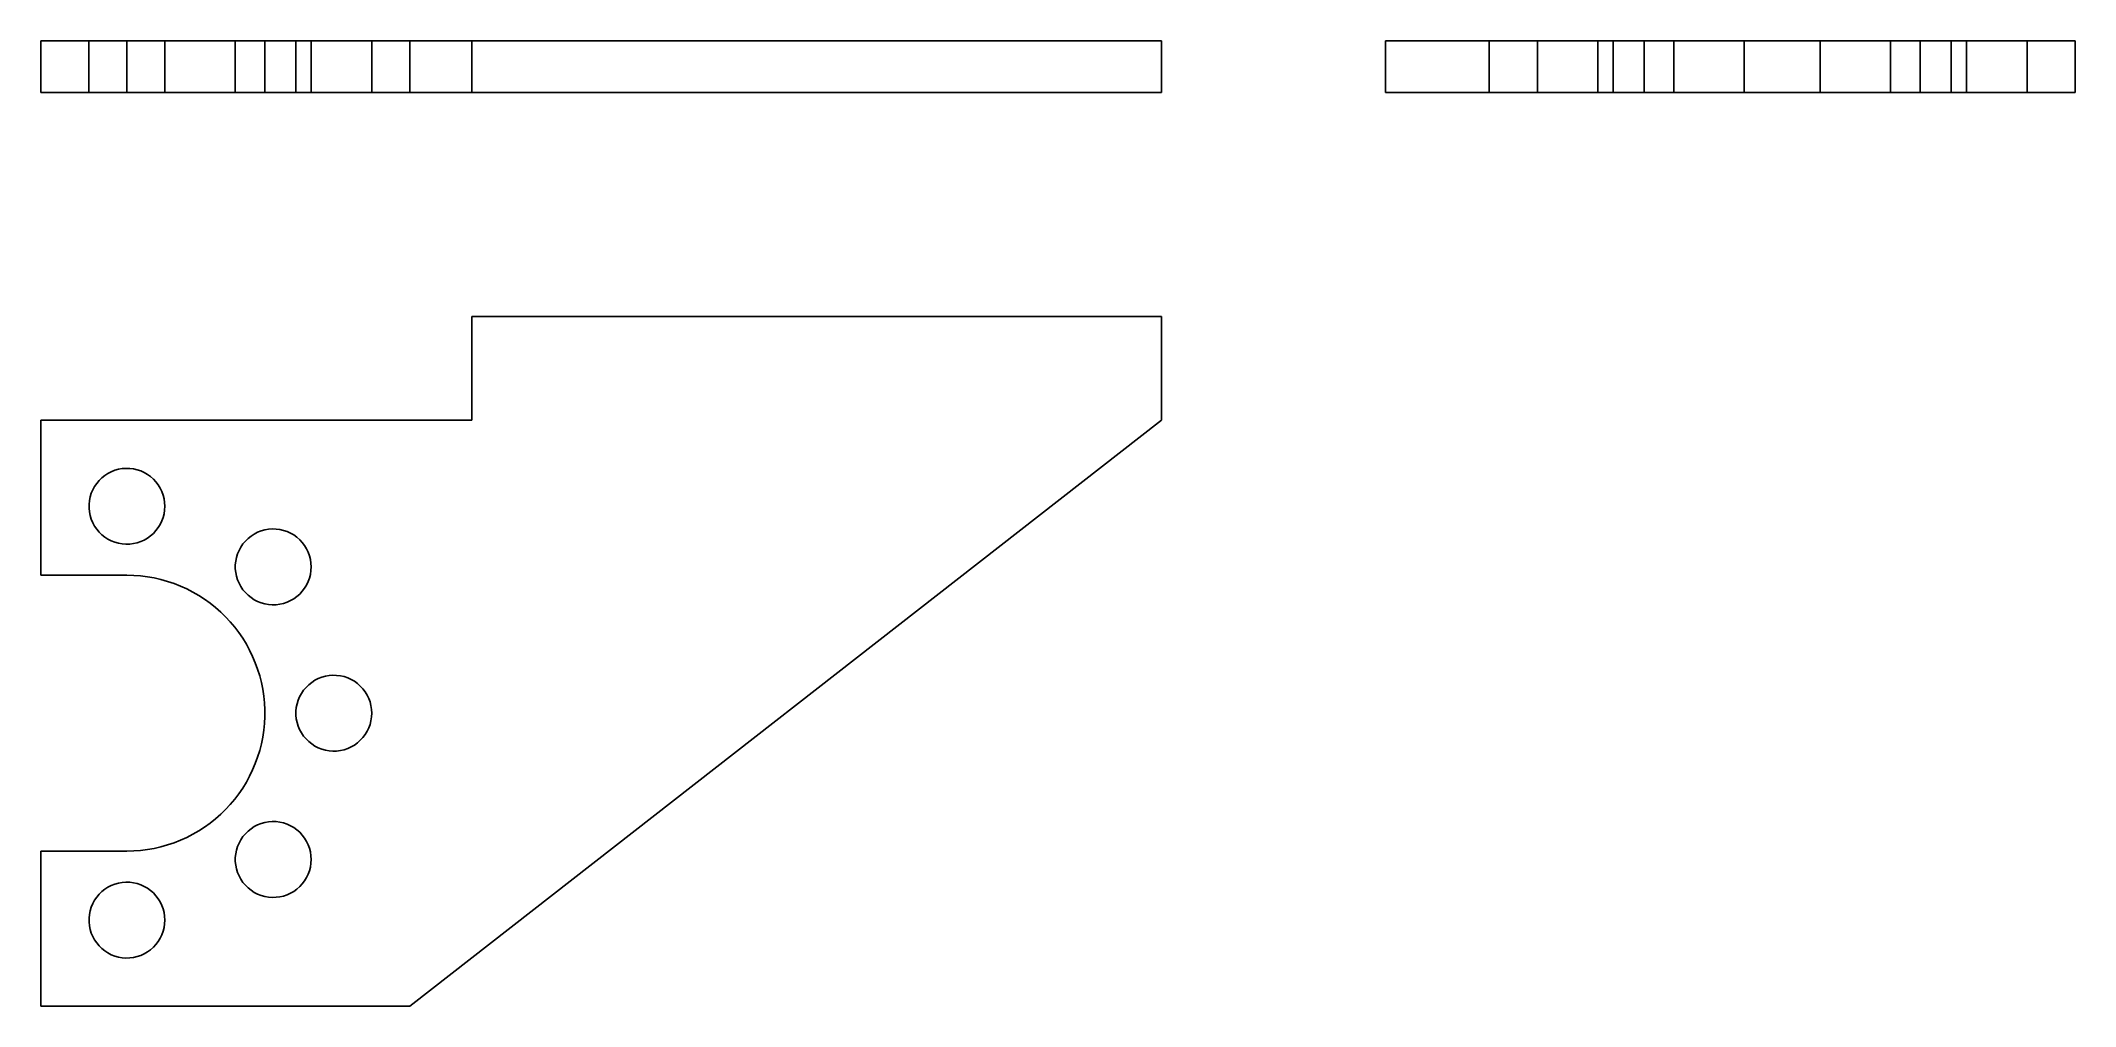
# Model space of a CAD drawing. Extents: x 0 to 2.72, y 0 to 1.29.
import ezdxf

# ---------------------------------------------------------------- set-up
doc = ezdxf.new("R2010")
doc.units = 0
doc.linetypes.add('HIDDEN', pattern=[0.075, 0.050025, -0.024975])
for name, color, linetype in [('FRONT', 7, 'CONTINUOUS'), ('FRONT_HID', 7, 'HIDDEN'), ('LEFT', 7, 'CONTINUOUS'), ('LEFT_HID', 7, 'HIDDEN'), ('TOP', 7, 'CONTINUOUS')]:
    doc.layers.add(name, color=color, linetype=linetype)

msp = doc.modelspace()

# ---------------------------------------------------------------- linework, layer by layer
at = {"layer": 'FRONT'}
for p, q in [((0.576923, 1.292308), (0, 1.292308)), ((0, 1.223077), (0, 1.292308)), ((0.576923, 1.292308), (1.5, 1.292308)), ((0.576923, 1.223077), (0.576923, 1.292308)), ((1.5, 1.292308), (1.5, 1.223077)), ((0.576923, 1.223077), (0, 1.223077)), ((1.5, 1.223077), (0.576923, 1.223077))]:
    msp.add_line(p, q, dxfattribs=at)
at = {"layer": 'FRONT_HID', "linetype": 'HIDDEN'}
for p, q in [((0, 1.292308), (0.493846, 1.292308)), ((0, 1.292308), (0.115385, 1.292308)), ((0.115385, 1.292308), (0, 1.292308)), ((0.166154, 1.292308), (0.064615, 1.292308)), ((0.064615, 1.292308), (0.166154, 1.292308)), ((0.166154, 1.292308), (0.064615, 1.292308)), ((0.064615, 1.292308), (0.166154, 1.292308)), ((0.064615, 1.292308), (0.064615, 1.223077)), ((0.064615, 1.292308), (0.064615, 1.223077)), ((0.115385, 1.292308), (0.3, 1.292308)), ((0.3, 1.292308), (0.115385, 1.292308)), ((0.115385, 1.223077), (0.115385, 1.292308)), ((0.115385, 1.223077), (0.115385, 1.292308)), ((0.166154, 1.223077), (0.166154, 1.292308)), ((0.166154, 1.223077), (0.166154, 1.292308)), ((0.361968, 1.292308), (0.26043, 1.292308)), ((0.26043, 1.292308), (0.361968, 1.292308)), ((0.361968, 1.292308), (0.26043, 1.292308)), ((0.26043, 1.292308), (0.361968, 1.292308)), ((0.26043, 1.292308), (0.26043, 1.223077)), ((0.26043, 1.292308), (0.26043, 1.223077)), ((0.3, 1.292308), (0.3, 1.223077)), ((0.443077, 1.292308), (0.341538, 1.292308)), ((0.341538, 1.292308), (0.443077, 1.292308)), ((0.341538, 1.292308), (0.341538, 1.223077)), ((0.361968, 1.223077), (0.361968, 1.292308)), ((0.361968, 1.223077), (0.361968, 1.292308)), ((0.443077, 1.223077), (0.443077, 1.292308)), ((0.493846, 1.223077), (0.493846, 1.292308)), ((0.493846, 1.292308), (1.5, 1.292308)), ((0, 1.223077), (0.493846, 1.223077)), ((0, 1.223077), (0.115385, 1.223077)), ((0.115385, 1.223077), (0, 1.223077)), ((0.166154, 1.223077), (0.064615, 1.223077)), ((0.064615, 1.223077), (0.166154, 1.223077)), ((0.166154, 1.223077), (0.064615, 1.223077)), ((0.064615, 1.223077), (0.166154, 1.223077)), ((0.115385, 1.223077), (0.3, 1.223077)), ((0.3, 1.223077), (0.115385, 1.223077)), ((0.361968, 1.223077), (0.26043, 1.223077)), ((0.26043, 1.223077), (0.361968, 1.223077)), ((0.361968, 1.223077), (0.26043, 1.223077)), ((0.26043, 1.223077), (0.361968, 1.223077)), ((0.443077, 1.223077), (0.341538, 1.223077)), ((0.341538, 1.223077), (0.443077, 1.223077)), ((0.493846, 1.223077), (1.5, 1.223077))]:
    msp.add_line(p, q, dxfattribs=at)
at = {"layer": 'LEFT'}
for p, q in [((1.938462, 1.292308), (1.8, 1.292308)), ((1.8, 1.223077), (1.8, 1.292308)), ((1.938462, 1.292308), (2.146154, 1.292308)), ((1.938462, 1.223077), (1.938462, 1.292308)), ((2.146154, 1.292308), (2.515385, 1.292308)), ((2.146154, 1.223077), (2.146154, 1.292308)), ((2.515385, 1.223077), (2.515385, 1.292308)), ((2.515385, 1.292308), (2.723077, 1.292308)), ((2.723077, 1.223077), (2.723077, 1.292308)), ((1.938462, 1.223077), (1.8, 1.223077)), ((1.938462, 1.223077), (2.146154, 1.223077)), ((2.146154, 1.223077), (2.515385, 1.223077)), ((2.515385, 1.223077), (2.723077, 1.223077))]:
    msp.add_line(p, q, dxfattribs=at)
at = {"layer": 'LEFT_HID', "linetype": 'HIDDEN'}
for p, q in [((2.723077, 1.292308), (1.938462, 1.292308)), ((2.053846, 1.292308), (2.003077, 1.292308)), ((2.003077, 1.292308), (2.104615, 1.292308)), ((2.003077, 1.292308), (2.003077, 1.223077)), ((2.104615, 1.292308), (2.053846, 1.292308)), ((2.134955, 1.292308), (2.084186, 1.292308)), ((2.084186, 1.292308), (2.185724, 1.292308)), ((2.084186, 1.292308), (2.084186, 1.223077)), ((2.104615, 1.292308), (2.104615, 1.223077)), ((2.185724, 1.292308), (2.134955, 1.292308)), ((2.185724, 1.292308), (2.185724, 1.223077)), ((2.330769, 1.292308), (2.28, 1.292308)), ((2.28, 1.292308), (2.381538, 1.292308)), ((2.28, 1.292308), (2.28, 1.223077)), ((2.381538, 1.292308), (2.330769, 1.292308)), ((2.381538, 1.292308), (2.381538, 1.223077)), ((2.526583, 1.292308), (2.475814, 1.292308)), ((2.475814, 1.292308), (2.577353, 1.292308)), ((2.475814, 1.292308), (2.475814, 1.223077)), ((2.577353, 1.292308), (2.526583, 1.292308)), ((2.607692, 1.292308), (2.556923, 1.292308)), ((2.556923, 1.292308), (2.658462, 1.292308)), ((2.556923, 1.292308), (2.556923, 1.223077)), ((2.577353, 1.292308), (2.577353, 1.223077)), ((2.658462, 1.292308), (2.607692, 1.292308)), ((2.658462, 1.292308), (2.658462, 1.223077)), ((2.723077, 1.223077), (1.938462, 1.223077)), ((2.053846, 1.223077), (2.003077, 1.223077)), ((2.003077, 1.223077), (2.104615, 1.223077)), ((2.104615, 1.223077), (2.053846, 1.223077)), ((2.134955, 1.223077), (2.084186, 1.223077)), ((2.084186, 1.223077), (2.185724, 1.223077)), ((2.185724, 1.223077), (2.134955, 1.223077)), ((2.330769, 1.223077), (2.28, 1.223077)), ((2.28, 1.223077), (2.381538, 1.223077)), ((2.381538, 1.223077), (2.330769, 1.223077)), ((2.526583, 1.223077), (2.475814, 1.223077)), ((2.475814, 1.223077), (2.577353, 1.223077)), ((2.577353, 1.223077), (2.526583, 1.223077)), ((2.607692, 1.223077), (2.556923, 1.223077)), ((2.556923, 1.223077), (2.658462, 1.223077)), ((2.658462, 1.223077), (2.607692, 1.223077))]:
    msp.add_line(p, q, dxfattribs=at)
at = {"layer": 'TOP'}
for p, q in [((0.576923, 0.784615), (0.576923, 0.923077)), ((0.576923, 0.923077), (1.5, 0.923077)), ((1.5, 0.784615), (1.5, 0.923077)), ((0.576923, 0.784615), (0, 0.784615)), ((0, 0.784615), (0, 0.576923)), ((0.493846, 0), (1.5, 0.784615)), ((0.085748, 0.710452), (0.081791, 0.707297)), ((0.09, 0.713198), (0.085748, 0.710452)), ((0.094504, 0.715507), (0.09, 0.713198)), ((0.099215, 0.717356), (0.094504, 0.715507)), ((0.104087, 0.718727), (0.099215, 0.717356)), ((0.109072, 0.719606), (0.104087, 0.718727)), ((0.114119, 0.719984), (0.109072, 0.719606)), ((0.119179, 0.719858), (0.114119, 0.719984)), ((0.124201, 0.719229), (0.119179, 0.719858)), ((0.129135, 0.718102), (0.124201, 0.719229)), ((0.133933, 0.716491), (0.129135, 0.718102)), ((0.138546, 0.714409), (0.133933, 0.716491)), ((0.142929, 0.711878), (0.138546, 0.714409)), ((0.147039, 0.708924), (0.142929, 0.711878)), ((0.150834, 0.705575), (0.147039, 0.708924)), ((0.066185, 0.681758), (0.065182, 0.676798)), ((0.067677, 0.686595), (0.066185, 0.681758)), ((0.069643, 0.691259), (0.067677, 0.686595)), ((0.072064, 0.695704), (0.069643, 0.691259)), ((0.074915, 0.699885), (0.072064, 0.695704)), ((0.078168, 0.703763), (0.074915, 0.699885)), ((0.081791, 0.707297), (0.078168, 0.703763)), ((0.154276, 0.701865), (0.150834, 0.705575)), ((0.157332, 0.69783), (0.154276, 0.701865)), ((0.159971, 0.693511), (0.157332, 0.69783)), ((0.162167, 0.688951), (0.159971, 0.693511)), ((0.163898, 0.684195), (0.162167, 0.688951)), ((0.165147, 0.67929), (0.163898, 0.684195)), ((0.065182, 0.676798), (0.064678, 0.671761)), ((0.064678, 0.671761), (0.064678, 0.6667)), ((0.064678, 0.6667), (0.065182, 0.661664)), ((0.065182, 0.661664), (0.066185, 0.656703)), ((0.066185, 0.656703), (0.067677, 0.651867)), ((0.162167, 0.64951), (0.163898, 0.654266)), ((0.163898, 0.654266), (0.165147, 0.659171)), ((0.165902, 0.674286), (0.165147, 0.67929)), ((0.165147, 0.659171), (0.165902, 0.664176)), ((0.166154, 0.669231), (0.165902, 0.674286)), ((0.165902, 0.664176), (0.166154, 0.669231)), ((0.067677, 0.651867), (0.069643, 0.647203)), ((0.069643, 0.647203), (0.072064, 0.642758)), ((0.072064, 0.642758), (0.074915, 0.638576)), ((0.074915, 0.638576), (0.078168, 0.634699)), ((0.078168, 0.634699), (0.081791, 0.631165)), ((0.081791, 0.631165), (0.085748, 0.628009)), ((0.085748, 0.628009), (0.09, 0.625263)), ((0.138546, 0.624053), (0.142929, 0.626583)), ((0.142929, 0.626583), (0.147039, 0.629538)), ((0.147039, 0.629538), (0.150834, 0.632887)), ((0.150834, 0.632887), (0.154276, 0.636597)), ((0.154276, 0.636597), (0.157332, 0.640631)), ((0.157332, 0.640631), (0.159971, 0.64495)), ((0.159971, 0.64495), (0.162167, 0.64951)), ((0.281563, 0.629343), (0.277605, 0.626188)), ((0.285814, 0.632089), (0.281563, 0.629343)), ((0.290318, 0.634398), (0.285814, 0.632089)), ((0.295029, 0.636247), (0.290318, 0.634398)), ((0.299902, 0.637618), (0.295029, 0.636247)), ((0.304886, 0.638497), (0.299902, 0.637618)), ((0.309933, 0.638875), (0.304886, 0.638497)), ((0.314993, 0.638749), (0.309933, 0.638875)), ((0.320015, 0.63812), (0.314993, 0.638749)), ((0.324949, 0.636994), (0.320015, 0.63812)), ((0.329747, 0.635382), (0.324949, 0.636994)), ((0.33436, 0.6333), (0.329747, 0.635382)), ((0.338743, 0.630769), (0.33436, 0.6333)), ((0.342853, 0.627815), (0.338743, 0.630769)), ((0.346648, 0.624466), (0.342853, 0.627815)), ((0.09, 0.625263), (0.094504, 0.622954)), ((0.094504, 0.622954), (0.099215, 0.621105)), ((0.099215, 0.621105), (0.104087, 0.619734)), ((0.104087, 0.619734), (0.109072, 0.618856)), ((0.109072, 0.618856), (0.114119, 0.618477)), ((0.114119, 0.618477), (0.119179, 0.618603)), ((0.119179, 0.618603), (0.124201, 0.619233)), ((0.124201, 0.619233), (0.129135, 0.620359)), ((0.129135, 0.620359), (0.133933, 0.621971)), ((0.133933, 0.621971), (0.138546, 0.624053)), ((0.261999, 0.60065), (0.260997, 0.595689)), ((0.263491, 0.605486), (0.261999, 0.60065)), ((0.265457, 0.61015), (0.263491, 0.605486)), ((0.267878, 0.614595), (0.265457, 0.61015)), ((0.270729, 0.618777), (0.267878, 0.614595)), ((0.273982, 0.622654), (0.270729, 0.618777)), ((0.277605, 0.626188), (0.273982, 0.622654)), ((0.35009, 0.620756), (0.346648, 0.624466)), ((0.353146, 0.616721), (0.35009, 0.620756)), ((0.355785, 0.612402), (0.353146, 0.616721)), ((0.357981, 0.607842), (0.355785, 0.612402)), ((0.359712, 0.603086), (0.357981, 0.607842)), ((0.360961, 0.598182), (0.359712, 0.603086)), ((0, 0.576923), (0.115385, 0.576923)), ((0.115385, 0.576923), (0.124587, 0.576694)), ((0.124587, 0.576694), (0.133766, 0.576006)), ((0.133766, 0.576006), (0.1429, 0.574861)), ((0.1429, 0.574861), (0.151965, 0.573263)), ((0.151965, 0.573263), (0.16094, 0.571214)), ((0.260997, 0.595689), (0.260493, 0.590652)), ((0.260493, 0.590652), (0.260493, 0.585591)), ((0.260493, 0.585591), (0.260997, 0.580555)), ((0.260997, 0.580555), (0.261999, 0.575594)), ((0.261999, 0.575594), (0.263491, 0.570758)), ((0.357981, 0.568401), (0.359712, 0.573157)), ((0.359712, 0.573157), (0.360961, 0.578062)), ((0.361716, 0.593177), (0.360961, 0.598182)), ((0.360961, 0.578062), (0.361716, 0.583067)), ((0.361968, 0.588122), (0.361716, 0.593177)), ((0.361716, 0.583067), (0.361968, 0.588122)), ((0.16094, 0.571214), (0.169801, 0.568721)), ((0.169801, 0.568721), (0.178527, 0.565789)), ((0.178527, 0.565789), (0.187096, 0.562426)), ((0.187096, 0.562426), (0.195486, 0.55864)), ((0.195486, 0.55864), (0.203678, 0.554441)), ((0.203678, 0.554441), (0.21165, 0.549838)), ((0.21165, 0.549838), (0.219382, 0.544844)), ((0.219382, 0.544844), (0.226856, 0.539471)), ((0.263491, 0.570758), (0.265457, 0.566094)), ((0.265457, 0.566094), (0.267878, 0.561649)), ((0.267878, 0.561649), (0.270729, 0.557467)), ((0.270729, 0.557467), (0.273982, 0.55359)), ((0.273982, 0.55359), (0.277605, 0.550056)), ((0.277605, 0.550056), (0.281563, 0.5469)), ((0.281563, 0.5469), (0.285814, 0.544154)), ((0.33436, 0.542944), (0.338743, 0.545474)), ((0.338743, 0.545474), (0.342853, 0.548429)), ((0.342853, 0.548429), (0.346648, 0.551778)), ((0.346648, 0.551778), (0.35009, 0.555488)), ((0.35009, 0.555488), (0.353146, 0.559523)), ((0.353146, 0.559523), (0.355785, 0.563841)), ((0.355785, 0.563841), (0.357981, 0.568401)), ((0.226856, 0.539471), (0.234053, 0.533731)), ((0.234053, 0.533731), (0.240955, 0.52764)), ((0.240955, 0.52764), (0.247545, 0.521213)), ((0.247545, 0.521213), (0.253806, 0.514465)), ((0.285814, 0.544154), (0.290318, 0.541845)), ((0.290318, 0.541845), (0.295029, 0.539996)), ((0.295029, 0.539996), (0.299902, 0.538626)), ((0.299902, 0.538626), (0.304886, 0.537747)), ((0.304886, 0.537747), (0.309933, 0.537368)), ((0.309933, 0.537368), (0.314993, 0.537495)), ((0.314993, 0.537495), (0.320015, 0.538124)), ((0.320015, 0.538124), (0.324949, 0.53925)), ((0.324949, 0.53925), (0.329747, 0.540862)), ((0.329747, 0.540862), (0.33436, 0.542944)), ((0.253806, 0.514465), (0.259723, 0.507414)), ((0.259723, 0.507414), (0.265281, 0.500076)), ((0.265281, 0.500076), (0.270466, 0.49247)), ((0.270466, 0.49247), (0.275266, 0.484615)), ((0.275266, 0.484615), (0.279669, 0.476531)), ((0.279669, 0.476531), (0.283663, 0.468238)), ((0.283663, 0.468238), (0.287238, 0.459755)), ((0.287238, 0.459755), (0.290387, 0.451105)), ((0.290387, 0.451105), (0.2931, 0.442309)), ((0.2931, 0.442309), (0.295371, 0.433388)), ((0.366923, 0.436275), (0.362671, 0.433529)), ((0.371427, 0.438584), (0.366923, 0.436275)), ((0.376138, 0.440433), (0.371427, 0.438584)), ((0.38101, 0.441804), (0.376138, 0.440433)), ((0.385995, 0.442683), (0.38101, 0.441804)), ((0.391042, 0.443061), (0.385995, 0.442683)), ((0.396102, 0.442935), (0.391042, 0.443061)), ((0.401124, 0.442306), (0.396102, 0.442935)), ((0.406058, 0.441179), (0.401124, 0.442306)), ((0.410856, 0.439567), (0.406058, 0.441179)), ((0.415469, 0.437486), (0.410856, 0.439567)), ((0.419852, 0.434955), (0.415469, 0.437486)), ((0.295371, 0.433388), (0.297195, 0.424366)), ((0.297195, 0.424366), (0.298567, 0.415263)), ((0.298567, 0.415263), (0.299484, 0.406104)), ((0.3446, 0.409672), (0.343108, 0.404835)), ((0.346566, 0.414336), (0.3446, 0.409672)), ((0.348987, 0.418781), (0.346566, 0.414336)), ((0.351838, 0.422962), (0.348987, 0.418781)), ((0.355091, 0.42684), (0.351838, 0.422962)), ((0.358714, 0.430374), (0.355091, 0.42684)), ((0.362671, 0.433529), (0.358714, 0.430374)), ((0.423962, 0.432001), (0.419852, 0.434955)), ((0.427757, 0.428652), (0.423962, 0.432001)), ((0.431199, 0.424942), (0.427757, 0.428652)), ((0.434255, 0.420907), (0.431199, 0.424942)), ((0.436894, 0.416588), (0.434255, 0.420907)), ((0.43909, 0.412028), (0.436894, 0.416588)), ((0.440821, 0.407272), (0.43909, 0.412028)), ((0.299484, 0.406104), (0.299943, 0.39691)), ((0.299943, 0.387705), (0.299484, 0.378511)), ((0.299943, 0.39691), (0.299943, 0.387705)), ((0.342106, 0.399874), (0.341602, 0.394838)), ((0.341602, 0.394838), (0.341602, 0.389777)), ((0.341602, 0.389777), (0.342106, 0.384741)), ((0.343108, 0.404835), (0.342106, 0.399874)), ((0.342106, 0.384741), (0.343108, 0.37978)), ((0.44207, 0.402367), (0.440821, 0.407272)), ((0.440821, 0.377343), (0.44207, 0.382248)), ((0.442825, 0.397363), (0.44207, 0.402367)), ((0.44207, 0.382248), (0.442825, 0.387253)), ((0.443077, 0.392308), (0.442825, 0.397363)), ((0.442825, 0.387253), (0.443077, 0.392308)), ((0.297195, 0.36025), (0.295371, 0.351227)), ((0.298567, 0.369352), (0.297195, 0.36025)), ((0.299484, 0.378511), (0.298567, 0.369352)), ((0.343108, 0.37978), (0.3446, 0.374944)), ((0.3446, 0.374944), (0.346566, 0.37028)), ((0.346566, 0.37028), (0.348987, 0.365835)), ((0.348987, 0.365835), (0.351838, 0.361653)), ((0.351838, 0.361653), (0.355091, 0.357776)), ((0.355091, 0.357776), (0.358714, 0.354242)), ((0.358714, 0.354242), (0.362671, 0.351086)), ((0.423962, 0.352615), (0.427757, 0.355964)), ((0.427757, 0.355964), (0.431199, 0.359674)), ((0.431199, 0.359674), (0.434255, 0.363708)), ((0.434255, 0.363708), (0.436894, 0.368027)), ((0.436894, 0.368027), (0.43909, 0.372587)), ((0.43909, 0.372587), (0.440821, 0.377343)), ((0.290387, 0.33351), (0.287238, 0.32486)), ((0.2931, 0.342306), (0.290387, 0.33351)), ((0.295371, 0.351227), (0.2931, 0.342306)), ((0.362671, 0.351086), (0.366923, 0.34834)), ((0.366923, 0.34834), (0.371427, 0.346031)), ((0.371427, 0.346031), (0.376138, 0.344182)), ((0.376138, 0.344182), (0.38101, 0.342811)), ((0.38101, 0.342811), (0.385995, 0.341932)), ((0.385995, 0.341932), (0.391042, 0.341554)), ((0.391042, 0.341554), (0.396102, 0.34168)), ((0.396102, 0.34168), (0.401124, 0.34231)), ((0.401124, 0.34231), (0.406058, 0.343436)), ((0.406058, 0.343436), (0.410856, 0.345048)), ((0.410856, 0.345048), (0.415469, 0.34713)), ((0.415469, 0.34713), (0.419852, 0.34966)), ((0.419852, 0.34966), (0.423962, 0.352615)), ((0.275266, 0.3), (0.270466, 0.292145)), ((0.279669, 0.308084), (0.275266, 0.3)), ((0.283663, 0.316378), (0.279669, 0.308084)), ((0.287238, 0.32486), (0.283663, 0.316378)), ((0.259723, 0.277202), (0.253806, 0.27015)), ((0.265281, 0.28454), (0.259723, 0.277202)), ((0.270466, 0.292145), (0.265281, 0.28454)), ((0.226856, 0.245145), (0.219382, 0.239771)), ((0.234053, 0.250884), (0.226856, 0.245145)), ((0.240955, 0.256975), (0.234053, 0.250884)), ((0.247545, 0.263402), (0.240955, 0.256975)), ((0.253806, 0.27015), (0.247545, 0.263402)), ((0.299902, 0.24599), (0.295029, 0.244619)), ((0.304886, 0.246869), (0.299902, 0.24599)), ((0.309933, 0.247247), (0.304886, 0.246869)), ((0.314993, 0.247121), (0.309933, 0.247247)), ((0.320015, 0.246491), (0.314993, 0.247121)), ((0.324949, 0.245365), (0.320015, 0.246491)), ((0.329747, 0.243753), (0.324949, 0.245365)), ((0.178527, 0.218826), (0.169801, 0.215894)), ((0.187096, 0.222189), (0.178527, 0.218826)), ((0.195486, 0.225975), (0.187096, 0.222189)), ((0.203678, 0.230174), (0.195486, 0.225975)), ((0.21165, 0.234777), (0.203678, 0.230174)), ((0.219382, 0.239771), (0.21165, 0.234777)), ((0.265457, 0.218521), (0.263491, 0.213858)), ((0.267878, 0.222966), (0.265457, 0.218521)), ((0.270729, 0.227148), (0.267878, 0.222966)), ((0.273982, 0.231025), (0.270729, 0.227148)), ((0.277605, 0.234559), (0.273982, 0.231025)), ((0.281563, 0.237715), (0.277605, 0.234559)), ((0.285814, 0.240461), (0.281563, 0.237715)), ((0.290318, 0.24277), (0.285814, 0.240461)), ((0.295029, 0.244619), (0.290318, 0.24277)), ((0.33436, 0.241672), (0.329747, 0.243753)), ((0.338743, 0.239141), (0.33436, 0.241672)), ((0.342853, 0.236187), (0.338743, 0.239141)), ((0.346648, 0.232838), (0.342853, 0.236187)), ((0.35009, 0.229127), (0.346648, 0.232838)), ((0.353146, 0.225093), (0.35009, 0.229127)), ((0.355785, 0.220774), (0.353146, 0.225093)), ((0.357981, 0.216214), (0.355785, 0.220774)), ((0, 0.207692), (0, 0)), ((0.115385, 0.207692), (0, 0.207692)), ((0.124587, 0.207922), (0.115385, 0.207692)), ((0.133766, 0.20861), (0.124587, 0.207922)), ((0.1429, 0.209754), (0.133766, 0.20861)), ((0.151965, 0.211353), (0.1429, 0.209754)), ((0.16094, 0.213401), (0.151965, 0.211353)), ((0.169801, 0.215894), (0.16094, 0.213401)), ((0.260997, 0.20406), (0.260493, 0.199024)), ((0.260493, 0.199024), (0.260493, 0.193963)), ((0.260493, 0.193963), (0.260997, 0.188927)), ((0.261999, 0.209021), (0.260997, 0.20406)), ((0.263491, 0.213858), (0.261999, 0.209021)), ((0.359712, 0.211458), (0.357981, 0.216214)), ((0.360961, 0.206553), (0.359712, 0.211458)), ((0.361716, 0.201549), (0.360961, 0.206553)), ((0.360961, 0.186434), (0.361716, 0.191439)), ((0.361968, 0.196494), (0.361716, 0.201549)), ((0.361716, 0.191439), (0.361968, 0.196494)), ((0.099215, 0.16351), (0.094504, 0.161661)), ((0.104087, 0.164881), (0.099215, 0.16351)), ((0.109072, 0.16576), (0.104087, 0.164881)), ((0.114119, 0.166138), (0.109072, 0.16576)), ((0.119179, 0.166012), (0.114119, 0.166138)), ((0.124201, 0.165383), (0.119179, 0.166012)), ((0.129135, 0.164256), (0.124201, 0.165383)), ((0.133933, 0.162644), (0.129135, 0.164256)), ((0.260997, 0.188927), (0.261999, 0.183966)), ((0.261999, 0.183966), (0.263491, 0.179129)), ((0.263491, 0.179129), (0.265457, 0.174466)), ((0.265457, 0.174466), (0.267878, 0.170021)), ((0.267878, 0.170021), (0.270729, 0.165839)), ((0.270729, 0.165839), (0.273982, 0.161962)), ((0.346648, 0.16015), (0.35009, 0.16386)), ((0.35009, 0.16386), (0.353146, 0.167894)), ((0.353146, 0.167894), (0.355785, 0.172213)), ((0.355785, 0.172213), (0.357981, 0.176773)), ((0.357981, 0.176773), (0.359712, 0.181529)), ((0.359712, 0.181529), (0.360961, 0.186434)), ((0.069643, 0.137413), (0.067677, 0.132749)), ((0.072064, 0.141857), (0.069643, 0.137413)), ((0.074915, 0.146039), (0.072064, 0.141857)), ((0.078168, 0.149916), (0.074915, 0.146039)), ((0.081791, 0.15345), (0.078168, 0.149916)), ((0.085748, 0.156606), (0.081791, 0.15345)), ((0.09, 0.159352), (0.085748, 0.156606)), ((0.094504, 0.161661), (0.09, 0.159352)), ((0.138546, 0.160563), (0.133933, 0.162644)), ((0.142929, 0.158032), (0.138546, 0.160563)), ((0.147039, 0.155078), (0.142929, 0.158032)), ((0.150834, 0.151729), (0.147039, 0.155078)), ((0.154276, 0.148018), (0.150834, 0.151729)), ((0.157332, 0.143984), (0.154276, 0.148018)), ((0.159971, 0.139665), (0.157332, 0.143984)), ((0.162167, 0.135105), (0.159971, 0.139665)), ((0.273982, 0.161962), (0.277605, 0.158428)), ((0.277605, 0.158428), (0.281563, 0.155272)), ((0.281563, 0.155272), (0.285814, 0.152526)), ((0.285814, 0.152526), (0.290318, 0.150217)), ((0.290318, 0.150217), (0.295029, 0.148368)), ((0.295029, 0.148368), (0.299902, 0.146997)), ((0.299902, 0.146997), (0.304886, 0.146118)), ((0.304886, 0.146118), (0.309933, 0.14574)), ((0.309933, 0.14574), (0.314993, 0.145866)), ((0.314993, 0.145866), (0.320015, 0.146496)), ((0.320015, 0.146496), (0.324949, 0.147622)), ((0.324949, 0.147622), (0.329747, 0.149234)), ((0.329747, 0.149234), (0.33436, 0.151315)), ((0.33436, 0.151315), (0.338743, 0.153846)), ((0.338743, 0.153846), (0.342853, 0.156801)), ((0.342853, 0.156801), (0.346648, 0.16015)), ((0.065182, 0.122951), (0.064678, 0.117915)), ((0.064678, 0.117915), (0.064678, 0.112854)), ((0.064678, 0.112854), (0.065182, 0.107818)), ((0.066185, 0.127912), (0.065182, 0.122951)), ((0.067677, 0.132749), (0.066185, 0.127912)), ((0.163898, 0.130349), (0.162167, 0.135105)), ((0.165147, 0.125444), (0.163898, 0.130349)), ((0.165902, 0.12044), (0.165147, 0.125444)), ((0.165147, 0.105325), (0.165902, 0.11033)), ((0.166154, 0.115385), (0.165902, 0.12044)), ((0.165902, 0.11033), (0.166154, 0.115385)), ((0.065182, 0.107818), (0.066185, 0.102857)), ((0.066185, 0.102857), (0.067677, 0.098021)), ((0.067677, 0.098021), (0.069643, 0.093357)), ((0.069643, 0.093357), (0.072064, 0.088912)), ((0.072064, 0.088912), (0.074915, 0.08473)), ((0.074915, 0.08473), (0.078168, 0.080853)), ((0.150834, 0.079041), (0.154276, 0.082751)), ((0.154276, 0.082751), (0.157332, 0.086785)), ((0.157332, 0.086785), (0.159971, 0.091104)), ((0.159971, 0.091104), (0.162167, 0.095664)), ((0.162167, 0.095664), (0.163898, 0.10042)), ((0.163898, 0.10042), (0.165147, 0.105325)), ((0.078168, 0.080853), (0.081791, 0.077319)), ((0.081791, 0.077319), (0.085748, 0.074163)), ((0.085748, 0.074163), (0.09, 0.071417)), ((0.09, 0.071417), (0.094504, 0.069108)), ((0.094504, 0.069108), (0.099215, 0.067259)), ((0.099215, 0.067259), (0.104087, 0.065888)), ((0.104087, 0.065888), (0.109072, 0.065009)), ((0.109072, 0.065009), (0.114119, 0.064631)), ((0.114119, 0.064631), (0.119179, 0.064757)), ((0.119179, 0.064757), (0.124201, 0.065387)), ((0.124201, 0.065387), (0.129135, 0.066513)), ((0.129135, 0.066513), (0.133933, 0.068125)), ((0.133933, 0.068125), (0.138546, 0.070207)), ((0.138546, 0.070207), (0.142929, 0.072737)), ((0.142929, 0.072737), (0.147039, 0.075692)), ((0.147039, 0.075692), (0.150834, 0.079041)), ((0, 0), (0.493846, 0))]:
    msp.add_line(p, q, dxfattribs=at)

doc.saveas('drawing.dxf')
